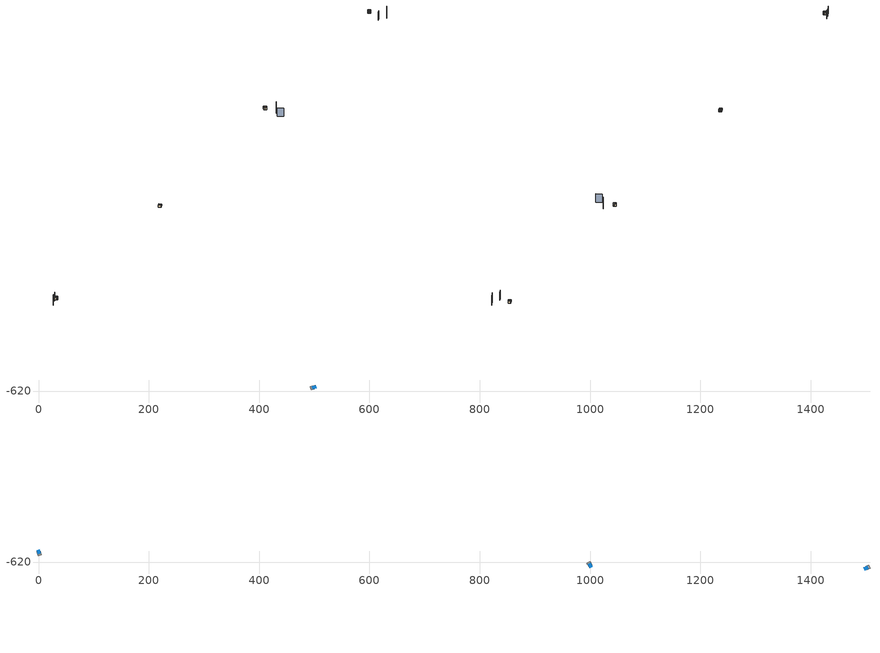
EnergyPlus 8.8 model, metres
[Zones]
1Perim
 floor adiabatic (115mmSandLimeBrick): 500.87,-615.66 497.02,-616.97 495.09,-611.29 498.94,-609.98 z0
 wall outside (U0-5): 500.87,-615.66 498.94,-609.98 z0:4.82
 wall to 1Core (115mmSandLimeBrick): 495.09,-611.29 497.02,-616.97 z0:4.82
 wall adiabatic (115mmSandLimeBrick): 498.94,-609.98 495.09,-611.29 / 497.02,-616.97 500.87,-615.66 z0:4.82
 window (Single): 500.84,-615.57 498.97,-610.08 z0.85:2.85
 ceiling adiabatic (115mmSandLimeBrick): 500.87,-615.66 498.94,-609.98 497.01,-610.64 498.94,-616.32 z4.82
 roof outside (U0-4): 498.94,-616.32 497.01,-610.64 495.09,-611.29 497.02,-616.97 z4.82
1Core
 floor adiabatic (115mmSandLimeBrick): 497.02,-616.97 494.55,-617.81 492.62,-612.13 495.09,-611.29 z0
 wall adiabatic (115mmSandLimeBrick): 495.09,-611.29 492.62,-612.13 494.55,-617.81 497.02,-616.97 z0:4.82
 ceiling adiabatic (115mmSandLimeBrick): 497.02,-616.97 495.09,-611.29 493.85,-611.71 495.78,-617.39 z4.82
 roof outside (U0-4): 495.78,-617.39 493.85,-611.71 492.62,-612.13 494.55,-617.81 z4.82
0Perim
 floor adiabatic (115mmSandLimeBrick): 2.83,-600.4 4.32,-604.19 -1.26,-606.39 -2.75,-602.6 z4.82
 wall outside (U0-5): 2.83,-600.4 -2.75,-602.6 z4.82:9.65
 wall to 0Core (115mmSandLimeBrick): -1.26,-606.39 4.32,-604.19 z4.82:9.65
 wall adiabatic (115mmSandLimeBrick): -2.75,-602.6 -1.26,-606.39 / 4.32,-604.19 2.83,-600.4 z4.82:9.65
 window (Single): 2.73,-600.44 -2.66,-602.56 z5.67:6.67
 ceiling adiabatic (115mmSandLimeBrick): 2.83,-600.4 -2.75,-602.6 -2.01,-604.49 3.57,-602.29 z9.65
 roof outside (U0-4): 3.57,-602.29 -2.01,-604.49 -1.26,-606.39 4.32,-604.19 z9.65
0Core
 floor adiabatic (115mmSandLimeBrick): 4.32,-604.19 5.28,-606.61 -0.31,-608.81 -1.26,-606.39 z4.82
 wall adiabatic (115mmSandLimeBrick): -1.26,-606.39 -0.31,-608.81 5.28,-606.61 4.32,-604.19 z4.82:9.65
 ceiling adiabatic (115mmSandLimeBrick): 4.32,-604.19 -1.26,-606.39 -0.79,-607.6 4.8,-605.4 z9.65
 roof outside (U0-4): 4.8,-605.4 -0.79,-607.6 -0.31,-608.81 5.28,-606.61 z9.65
2Perim
 floor adiabatic (115mmSandLimeBrick): 997.27,-627.84 995.46,-624.19 1000.84,-621.53 1002.65,-625.18 z4.82
 wall outside (U0-5): 997.27,-627.84 1002.65,-625.18 z4.82:9.65
 wall to 2Core (115mmSandLimeBrick): 1000.84,-621.53 995.46,-624.19 z4.82:9.65
 wall adiabatic (115mmSandLimeBrick): 1002.65,-625.18 1000.84,-621.53 / 995.46,-624.19 997.27,-627.84 z4.82:9.65
 window (Single): 997.36,-627.79 1002.56,-625.22 z5.67:7.67
 ceiling adiabatic (115mmSandLimeBrick): 997.27,-627.84 1002.65,-625.18 1001.74,-623.35 996.36,-626.01 z9.65
 roof outside (U0-4): 996.36,-626.01 1001.74,-623.35 1000.84,-621.53 995.46,-624.19 z9.65
2Core
 floor adiabatic (115mmSandLimeBrick): 995.46,-624.19 994.31,-621.85 999.69,-619.19 1000.84,-621.53 z4.82
 wall adiabatic (115mmSandLimeBrick): 1000.84,-621.53 999.69,-619.19 994.31,-621.85 995.46,-624.19 z4.82:9.65
 ceiling adiabatic (115mmSandLimeBrick): 995.46,-624.19 1000.84,-621.53 1000.26,-620.36 994.89,-623.02 z9.65
 roof outside (U0-4): 994.89,-623.02 1000.26,-620.36 999.69,-619.19 994.31,-621.85 z9.65
3Perim
 floor adiabatic (115mmSandLimeBrick): 1498.9,-628.46 1502.63,-626.84 1505.02,-632.34 1501.29,-633.96 z4.82
 wall outside (U0-5): 1498.9,-628.46 1501.29,-633.96 z4.82:9.65
 wall to 3Core (115mmSandLimeBrick): 1505.02,-632.34 1502.63,-626.84 z4.82:9.65
 wall adiabatic (115mmSandLimeBrick): 1501.29,-633.96 1505.02,-632.34 / 1502.63,-626.84 1498.9,-628.46 z4.82:9.65
 window (Single): 1498.94,-628.55 1501.25,-633.87 z5.67:7.67
 ceiling adiabatic (115mmSandLimeBrick): 1498.9,-628.46 1501.29,-633.96 1503.15,-633.15 1500.76,-627.65 z9.65
 roof outside (U0-4): 1500.76,-627.65 1503.15,-633.15 1505.02,-632.34 1502.63,-626.84 z9.65
3Core
 floor adiabatic (115mmSandLimeBrick): 1502.63,-626.84 1505.02,-625.8 1507.41,-631.3 1505.02,-632.34 z4.82
 wall adiabatic (115mmSandLimeBrick): 1505.02,-632.34 1507.41,-631.3 1505.02,-625.8 1502.63,-626.84 z4.82:9.65
 ceiling adiabatic (115mmSandLimeBrick): 1502.63,-626.84 1505.02,-632.34 1506.22,-631.82 1503.82,-626.32 z9.65
 roof outside (U0-4): 1503.82,-626.32 1506.22,-631.82 1507.41,-631.3 1505.02,-625.8 z9.65
shading: -18.42,-606.26 0.09,-598.21 / 0.09,-598.21 1.04,-600.39 / 1.04,-600.39 11.4,-595.78 z0:14.48; 993.74,-670.47 988.3,-657.76 / 1014.53,-642.75 1000.66,-649.65 / 1493.77,-657.27 1486.64,-659.47 / 1521.42,-663.23 1504.52,-670.47 z0:19.71
[Site:GroundTemperature:BuildingSurface]
14, 14, 14, 14, 14, 14, 14, 14, 14, 14, 14, 14
[Site:GroundReflectance]
0.2, 0.2, 0.2, 0.2, 0.2, 0.2, 0.2, 0.2, 0.2, 0.2, 0.2, 0.2
[Site:GroundReflectance:SnowModifier]
1, 1
[Building]
Building: North Axis {deg}=0; Terrain=Suburbs; Loads Convergence Tolerance Value=.04; Temperature Convergence Tolerance Value {deltaC}=.4; Solar Distribution=MinimalShadowing; Maximum Number of Warmup Days=25
[Construction]
115mmSandLimeBrick: Plaster_0.005_115mmSandLimeBrick, Sand-Lime Brick_0.08_115mmSandLimeBrick, Plaster_0.08_115mmSandLimeBrick
U0-5: XPS Board_0.01_U0-5, General Concrete_0.2_U0-5
U0-4: XPS Board_0.06_U0-4, General Concrete_0.2_U0-4
Single: Generic Clear Glass 6mm_0.006_Single
[Material] Roughness=Rough; Thermal Absorptance=0.9
Name | Thickness {m} | Conductivity {W/m-K} | Density {kg/m3} | Specific Heat {J/kg-K} | Solar Absorptance | Visible Absorptance
Plaster_0.005_115mmSandLimeBrick | 0.005 | 1 | 2000 | 1130 | 0.6 | 0.6
Sand-Lime Brick_0.08_115mmSandLimeBrick | 0.08 | 0.56 | 1200 | 1000 | 0.6 | 0.6
Plaster_0.08_115mmSandLimeBrick | 0.08 | 1 | 2000 | 1130 | 0.6 | 0.6
XPS Board_0.01_U0-5 | 0.01 | 0.034 | 35 | 1400 | 0.6 | 0.6
General Concrete_0.2_U0-5; General Concrete_0.2_U0-4 | 0.2 | 2 | 2400 | 950 | 0.7 | 0.7
XPS Board_0.06_U0-4 | 0.06 | 0.034 | 35 | 1400 | 0.6 | 0.6
[WindowMaterial:Glazing]
Generic Clear Glass 6mm_0.006_Single: Optical Data Type=SpectralAverage; Window Glass Spectral Data Set=SpectralAverage; Thickness {m}=0.006; Solar Transmittance at Normal Incidence=0.68; Front Side Solar Reflectance at Normal Incidence=0.09; Back Side Solar Reflectance at Normal Incidence=0.1; Visible Transmittance at Normal Incidence=0.81; Front Side Visible Reflectance at Normal Incidence=0.11; Back Side Visible Reflectance at Normal Incidence=0.12; Infrared Transmittance at Normal Incidence=0; Front Side Infrared Hemispherical Emissivity=0.2; Back Side Infrared Hemispherical Emissivity=0.2; Conductivity {W/m-K}=0.9; Dirt Correction Factor for Solar and Visible Transmittance=1
[EnergyManagementSystem:Sensor]
Name | Output:Variable or Output:Meter Index Key | Output:Variable or Output:Meter
OutdoorTemp | Environment | Site Outdoor Air Drybulb Temperature
OutdoorRelHumid | Environment | Site Outdoor Air Relative Humidity
USRNATVENT_0Perim; USRNATVENT_1Perim; USRNATVENT_2Perim; USRNATVENT_3Perim | AllOff | Schedule Value
[Zone] Type=1; Multiplier=1; Zone Inside Convection Algorithm=TARP; Zone Outside Convection Algorithm=DOE-2
Name | Volume {m3} | Floor Area {m2}
0Perim; 1Perim; 2Perim; 3Perim | 117.835 | 24.4262
0Core; 1Core; 2Core; 3Core | 75.4811 | 15.6466
[People] Number of People Schedule=30HrWk; Number of People Calculation Method=People/Area; People per Zone Floor Area {person/m2}=0.05; Fraction Radiant=0.3; Sensible Heat Fraction=AUTOCALCULATE; Carbon Dioxide Generation Rate {m3/s-W}=3.82e-08; Enable ASHRAE 55 Comfort Warnings=No; Mean Radiant Temperature Calculation Type=ZoneAveraged; Clothing Insulation Calculation Method=DynamicClothingModelASHRAE55; Thermal Comfort Model 1 Type=AdaptiveASH55
Name | Zone or ZoneList | Activity Level Schedule | Work Efficiency Schedule | Air Velocity Schedule
People 0Perim | 0Perim | 0PerimPeopleActivity | 0PerimWorkEfficiency | 0PerimAirVelocity
People 0Core | 0Core | 0CorePeopleActivity | 0CoreWorkEfficiency | 0CoreAirVelocity
People 1Perim | 1Perim | 1PerimPeopleActivity | 1PerimWorkEfficiency | 1PerimAirVelocity
People 1Core | 1Core | 1CorePeopleActivity | 1CoreWorkEfficiency | 1CoreAirVelocity
People 2Perim | 2Perim | 2PerimPeopleActivity | 2PerimWorkEfficiency | 2PerimAirVelocity
People 2Core | 2Core | 2CorePeopleActivity | 2CoreWorkEfficiency | 2CoreAirVelocity
People 3Perim | 3Perim | 3PerimPeopleActivity | 3PerimWorkEfficiency | 3PerimAirVelocity
People 3Core | 3Core | 3CorePeopleActivity | 3CoreWorkEfficiency | 3CoreAirVelocity
[ElectricEquipment] Schedule=AllOn; Design Level Calculation Method=Watts/Area; Watts per Zone Floor Area {W/m2}=15; Fraction Latent=0; Fraction Radiant=.2; Fraction Lost=0
Name | Zone or ZoneList
0Perim Equipment 1 | 0Perim
0Core Equipment 1 | 0Core
1Perim Equipment 1 | 1Perim
1Core Equipment 1 | 1Core
2Perim Equipment 1 | 2Perim
2Core Equipment 1 | 2Core
3Perim Equipment 1 | 3Perim
3Core Equipment 1 | 3Core
[Lights] Schedule=60HrWk; Design Level Calculation Method=Watts/Area; Watts per Zone Floor Area {W/m2}=15; Return Air Fraction=0; Fraction Radiant=.42; Fraction Visible=.18; Fraction Replaceable=1
Name | Zone or ZoneList
0Perim General lighting | 0Perim
0Core General lighting | 0Core
1Perim General lighting | 1Perim
1Core General lighting | 1Core
2Perim General lighting | 2Perim
2Core General lighting | 2Core
3Perim General lighting | 3Perim
3Core General lighting | 3Core
[Daylighting:Controls] Daylighting Method=SplitFlux; Lighting Control Type=Continuous; Minimum Input Power Fraction for Continuous or ContinuousOff Dimming Control=0.1; Minimum Light Output Fraction for Continuous or ContinuousOff Dimming Control=0.1; Number of Stepped Control Steps=3; Probability Lighting will be Reset When Needed in Manual Stepped Control=1; Glare Calculation Azimuth Angle of View Direction Clockwise from Zone y-Axis {deg}=0; Maximum Allowable Discomfort Glare Index=22; Fraction of Zone Controlled by Reference Point 1=1; Illuminance Setpoint at Reference Point 1 {lux}=500
Name | Zone | Glare Calculation Daylighting Reference Point | Daylighting Reference Point 1
0Perim_DaylCtrl | 0Perim | 0Perim_DaylRefPt1 | 0Perim_DaylRefPt1
0Core_DaylCtrl | 0Core | 0Core_DaylRefPt1 | 0Core_DaylRefPt1
1Perim_DaylCtrl | 1Perim | 1Perim_DaylRefPt1 | 1Perim_DaylRefPt1
1Core_DaylCtrl | 1Core | 1Core_DaylRefPt1 | 1Core_DaylRefPt1
2Perim_DaylCtrl | 2Perim | 2Perim_DaylRefPt1 | 2Perim_DaylRefPt1
2Core_DaylCtrl | 2Core | 2Core_DaylRefPt1 | 2Core_DaylRefPt1
3Perim_DaylCtrl | 3Perim | 3Perim_DaylRefPt1 | 3Perim_DaylRefPt1
3Core_DaylCtrl | 3Core | 3Core_DaylRefPt1 | 3Core_DaylRefPt1
[ZoneControl:Thermostat]
Name | Zone or ZoneList | Control Type Schedule | Control 1
0Perim Thermostat | 0Perim | 0PerimZoneControlTypeSched | Dual Setpoint - Zone 0Perim
0Core Thermostat | 0Core | 0CoreZoneControlTypeSched | Dual Setpoint - Zone 0Core
1Perim Thermostat | 1Perim | 1PerimZoneControlTypeSched | Dual Setpoint - Zone 1Perim
1Core Thermostat | 1Core | 1CoreZoneControlTypeSched | Dual Setpoint - Zone 1Core
2Perim Thermostat | 2Perim | 2PerimZoneControlTypeSched | Dual Setpoint - Zone 2Perim
2Core Thermostat | 2Core | 2CoreZoneControlTypeSched | Dual Setpoint - Zone 2Core
3Perim Thermostat | 3Perim | 3PerimZoneControlTypeSched | Dual Setpoint - Zone 3Perim
3Core Thermostat | 3Core | 3CoreZoneControlTypeSched | Dual Setpoint - Zone 3Core
[ThermostatSetpoint:DualSetpoint]
Name | Heating Setpoint Temperature Schedule | Cooling Setpoint Temperature Schedule
Dual Setpoint - Zone 0Perim | 0PerimHeating_SP_Sch | 0PerimCooling_SP_Sch
Dual Setpoint - Zone 0Core | 0CoreHeating_SP_Sch | 0CoreCooling_SP_Sch
Dual Setpoint - Zone 1Perim | 1PerimHeating_SP_Sch | 1PerimCooling_SP_Sch
Dual Setpoint - Zone 1Core | 1CoreHeating_SP_Sch | 1CoreCooling_SP_Sch
Dual Setpoint - Zone 2Perim | 2PerimHeating_SP_Sch | 2PerimCooling_SP_Sch
Dual Setpoint - Zone 2Core | 2CoreHeating_SP_Sch | 2CoreCooling_SP_Sch
Dual Setpoint - Zone 3Perim | 3PerimHeating_SP_Sch | 3PerimCooling_SP_Sch
Dual Setpoint - Zone 3Core | 3CoreHeating_SP_Sch | 3CoreCooling_SP_Sch
[Zone equipment]
0Perim: 0Perim Ideal Loads Air
0Core: 0Core Ideal Loads Air
1Perim: 1Perim Ideal Loads Air
1Core: 1Core Ideal Loads Air
2Perim: 2Perim Ideal Loads Air
2Core: 2Core Ideal Loads Air
3Perim: 3Perim Ideal Loads Air
3Core: 3Core Ideal Loads Air
[ZoneHVAC:IdealLoadsAirSystem] Maximum Heating Supply Air Temperature {C}=30; Minimum Cooling Supply Air Temperature {C}=18; Maximum Heating Supply Air Humidity Ratio {kgWater/kgDryAir}=0.01; Minimum Cooling Supply Air Humidity Ratio {kgWater/kgDryAir}=0.008; Heating Limit=NoLimit; Maximum Heating Air Flow Rate {m3/s}=100; Cooling Limit=NoLimit; Maximum Cooling Air Flow Rate {m3/s}=100; Heating Availability Schedule=AllOn; Cooling Availability Schedule=AllOn; Dehumidification Control Type=None; Humidification Control Type=None; Demand Controlled Ventilation Type=OccupancySchedule; Outdoor Air Economizer Type=NoEconomizer; Heat Recovery Type=None; Sensible Heat Recovery Effectiveness=0.7; Latent Heat Recovery Effectiveness=0.65
Name | Design Specification Outdoor Air Object
0Perim Ideal Loads Air | 0PerimMinFreshAir
0Core Ideal Loads Air | 0CoreMinFreshAir
1Perim Ideal Loads Air | 1PerimMinFreshAir
1Core Ideal Loads Air | 1CoreMinFreshAir
2Perim Ideal Loads Air | 2PerimMinFreshAir
2Core Ideal Loads Air | 2CoreMinFreshAir
3Perim Ideal Loads Air | 3PerimMinFreshAir
3Core Ideal Loads Air | 3CoreMinFreshAir
[DesignSpecification:OutdoorAir] Outdoor Air Method=Sum; Outdoor Air Flow per Person {m3/s-person}=0.0005; Outdoor Air Flow per Zone Floor Area {m3/s-m2}=0.0005; Outdoor Air Schedule=30HrWk
0PerimMinFreshAir; 0CoreMinFreshAir; 1PerimMinFreshAir; 1CoreMinFreshAir; 2PerimMinFreshAir; 2CoreMinFreshAir; 3PerimMinFreshAir; 3CoreMinFreshAir
[ZoneVentilation:DesignFlowRate] Schedule=AllOn; Design Flow Rate Calculation Method=AirChanges/Hour; Air Changes per Hour {1/hr}=0; Ventilation Type=NATURAL; Fan Pressure Rise {Pa}=0; Fan Total Efficiency=1; Constant Term Coefficient=1; Temperature Term Coefficient=0; Velocity Term Coefficient=0; Velocity Squared Term Coefficient=0; Minimum Indoor Temperature {C}=18; Delta Temperature {deltaC}=1; Maximum Wind Speed {m/s}=40
Name | Zone or ZoneList
0Perim ScheduledVent | 0Perim
1Perim ScheduledVent | 1Perim
2Perim ScheduledVent | 2Perim
3Perim ScheduledVent | 3Perim
[EnergyManagementSystem:Actuator] Actuated Component Type=Schedule:Constant; Actuated Component Control Type=Schedule Value
Name | Actuated Component Unique
NATVENT_AVAIL_SCHED_ACTUATOR_0Perim | NATVENT_AVAIL_SCHED_0Perim
NATVENT_AVAIL_SCHED_ACTUATOR_1Perim | NATVENT_AVAIL_SCHED_1Perim
NATVENT_AVAIL_SCHED_ACTUATOR_2Perim | NATVENT_AVAIL_SCHED_2Perim
NATVENT_AVAIL_SCHED_ACTUATOR_3Perim | NATVENT_AVAIL_SCHED_3Perim
[EnergyManagementSystem:ProgramCallingManager]
My 0Perim_Setpoint_Schedule_Calculator_Example: BeginTimestepBeforePredictor; 0Perim_ErlEnforceBinary
My 1Perim_Setpoint_Schedule_Calculator_Example: BeginTimestepBeforePredictor; 1Perim_ErlEnforceBinary
My 2Perim_Setpoint_Schedule_Calculator_Example: BeginTimestepBeforePredictor; 2Perim_ErlEnforceBinary
My 3Perim_Setpoint_Schedule_Calculator_Example: BeginTimestepBeforePredictor; 3Perim_ErlEnforceBinary
[EnergyManagementSystem:Program]
0Perim_ErlEnforceBinary: IF (USRNATVENT_0Perim > 0); Set NATVENT_AVAIL_SCHED_ACTUATOR_0Perim = 1; ELSE; Set NATVENT_AVAIL_SCHED_ACTUATOR_0Perim = 0; ENDIF
1Perim_ErlEnforceBinary: IF (USRNATVENT_1Perim > 0); Set NATVENT_AVAIL_SCHED_ACTUATOR_1Perim = 1; ELSE; Set NATVENT_AVAIL_SCHED_ACTUATOR_1Perim = 0; ENDIF
2Perim_ErlEnforceBinary: IF (USRNATVENT_2Perim > 0); Set NATVENT_AVAIL_SCHED_ACTUATOR_2Perim = 1; ELSE; Set NATVENT_AVAIL_SCHED_ACTUATOR_2Perim = 0; ENDIF
3Perim_ErlEnforceBinary: IF (USRNATVENT_3Perim > 0); Set NATVENT_AVAIL_SCHED_ACTUATOR_3Perim = 1; ELSE; Set NATVENT_AVAIL_SCHED_ACTUATOR_3Perim = 0; ENDIF
[ZoneVentilation:WindandStackOpenArea] Opening Effectiveness=0; Effective Angle {deg}=0; Discharge Coefficient for Opening=0.6; Minimum Indoor Temperature {C}=22; Maximum Indoor Temperature {C}=100; Delta Temperature {deltaC}=1; Minimum Outdoor Temperature {C}=22; Maximum Outdoor Temperature {C}=26; Maximum Wind Speed {m/s}=40
Name | Zone | Opening Area {m2} | Opening Area Fraction Schedule | Height Difference {m}
0PerimNatVent_Buoy | 0Perim | 4.63117 | NATVENT_AVAIL_SCHED_0Perim | 0.249524
1PerimNatVent_Buoy | 1Perim | 9.26233 | NATVENT_AVAIL_SCHED_1Perim | 0.499048
2PerimNatVent_Buoy | 2Perim | 9.26233 | NATVENT_AVAIL_SCHED_2Perim | 0.499048
3PerimNatVent_Buoy | 3Perim | 9.26233 | NATVENT_AVAIL_SCHED_3Perim | 0.499048
[ZoneInfiltration:DesignFlowRate] Schedule=On; Design Flow Rate Calculation Method=AirChanges/Hour; Air Changes per Hour {1/hr}=2; Constant Term Coefficient=1; Temperature Term Coefficient=0; Velocity Term Coefficient=0; Velocity Squared Term Coefficient=0
Name | Zone or ZoneList
0PerimInfiltration | 0Perim
1PerimInfiltration | 1Perim
2PerimInfiltration | 2Perim
3PerimInfiltration | 3Perim
[WaterUse:Equipment]
Name | Peak Flow Rate {m3/s} | Flow Rate Fraction Schedule | Target Temperature Schedule | Hot Water Supply Temperature Schedule | Cold Water Supply Temperature Schedule
DHW 0Perim | 0 | equipOffice | DHW Supply Temperature 0Perim | DHW Supply Temperature 0Perim | DHW Mains Temperature 0Perim
DHW 0Core | 1.30388e-05 | 60HrWk | DHW Supply Temperature 0Core | DHW Supply Temperature 0Core | DHW Mains Temperature 0Core
DHW 1Perim | 0 | equipOffice | DHW Supply Temperature 1Perim | DHW Supply Temperature 1Perim | DHW Mains Temperature 1Perim
DHW 1Core | 1.30388e-05 | 60HrWk | DHW Supply Temperature 1Core | DHW Supply Temperature 1Core | DHW Mains Temperature 1Core
DHW 2Perim | 0 | equipOffice | DHW Supply Temperature 2Perim | DHW Supply Temperature 2Perim | DHW Mains Temperature 2Perim
DHW 2Core | 1.30388e-05 | 60HrWk | DHW Supply Temperature 2Core | DHW Supply Temperature 2Core | DHW Mains Temperature 2Core
DHW 3Perim | 0 | equipOffice | DHW Supply Temperature 3Perim | DHW Supply Temperature 3Perim | DHW Mains Temperature 3Perim
DHW 3Core | 1.30388e-05 | 60HrWk | DHW Supply Temperature 3Core | DHW Supply Temperature 3Core | DHW Mains Temperature 3Core
[Schedule:Constant]
On: On/Off, 1
0PerimPeopleActivity; 0CorePeopleActivity; 1PerimPeopleActivity; 1CorePeopleActivity; 2PerimPeopleActivity; 2CorePeopleActivity; 3PerimPeopleActivity; 3CorePeopleActivity: Any Number, 125.28
0PerimAirVelocity; 0CoreAirVelocity; 1PerimAirVelocity; 1CoreAirVelocity; 2PerimAirVelocity; 2CoreAirVelocity; 3PerimAirVelocity; 3CoreAirVelocity: Any Number, 0.2
0PerimWorkEfficiency; 0CoreWorkEfficiency; 1PerimWorkEfficiency; 1CoreWorkEfficiency; 2PerimWorkEfficiency; 2CoreWorkEfficiency; 3PerimWorkEfficiency; 3CoreWorkEfficiency: Any Number, 0
0PerimHeating_SP_Sch; 0PerimCooling_SP_Sch; 0CoreHeating_SP_Sch; 0CoreCooling_SP_Sch; 1PerimHeating_SP_Sch; 1PerimCooling_SP_Sch; 1CoreHeating_SP_Sch; 1CoreCooling_SP_Sch; 2PerimHeating_SP_Sch; 2PerimCooling_SP_Sch; 2CoreHeating_SP_Sch; 2CoreCooling_SP_Sch; 3PerimHeating_SP_Sch; 3PerimCooling_SP_Sch; 3CoreHeating_SP_Sch; 3CoreCooling_SP_Sch: Temperature, 22
0PerimZoneControlTypeSched; 0CoreZoneControlTypeSched; 1PerimZoneControlTypeSched; 1CoreZoneControlTypeSched; 2PerimZoneControlTypeSched; 2CoreZoneControlTypeSched; 3PerimZoneControlTypeSched; 3CoreZoneControlTypeSched: Any Number, 4
NATVENT_AVAIL_SCHED_0Perim; NATVENT_AVAIL_SCHED_1Perim; NATVENT_AVAIL_SCHED_2Perim; NATVENT_AVAIL_SCHED_3Perim: Fraction, 1
DHW Supply Temperature 0Perim; DHW Supply Temperature 0Core; DHW Supply Temperature 1Perim; DHW Supply Temperature 1Core; DHW Supply Temperature 2Perim; DHW Supply Temperature 2Core; DHW Supply Temperature 3Perim; DHW Supply Temperature 3Core: Temperature, 65
DHW Mains Temperature 0Perim; DHW Mains Temperature 0Core; DHW Mains Temperature 1Perim; DHW Mains Temperature 1Core; DHW Mains Temperature 2Perim; DHW Mains Temperature 2Core; DHW Mains Temperature 3Perim; DHW Mains Temperature 3Core: Temperature, 10
[Schedule:Year]
30HrWk: 30HrWk, 1, 1, 12, 31
AllOn: AllOn, 1, 1, 12, 31
equipOffice: equipOffice, 1, 1, 12, 31
60HrWk: 60HrWk, 1, 1, 12, 31
AllOff: AllOff, 1, 1, 12, 31
[Schedule:Week:Daily]
30HrWk: 30HrWkDay, 30HrWkDay, 30HrWkDay, 30HrWkDay, 30HrWkDay, 30HrWkDay, 30HrWkDay, 30HrWkDay, 30HrWkDay, 30HrWkDay, 30HrWkDay, 30HrWkDay
AllOn: AllOn, AllOn, AllOn, AllOn, AllOn, AllOn, AllOn, AllOn, AllOn, AllOn, AllOn, AllOn
equipOffice: equipOfficeWeekEnd, equipOffice, equipOffice, equipOffice, equipOffice, equipOffice, equipOfficeWeekEnd, equipOfficeWeekEnd, equipOffice, equipOffice, equipOffice, equipOffice
60HrWk: 60HrWkDay, 60HrWkDay, 60HrWkDay, 60HrWkDay, 60HrWkDay, 60HrWkDay, 60HrWkDay, 60HrWkDay, 60HrWkDay, 60HrWkDay, 60HrWkDay, 60HrWkDay
AllOff: AllOff, AllOff, AllOff, AllOff, AllOff, AllOff, AllOff, AllOff, AllOff, AllOff, AllOff, AllOff
[Schedule:Day:Hourly]
30HrWkDay; equipOffice; equipOfficeWeekEnd: 0.1, 0.1, 0.1, 0.1, 0.1, 0.1, 0.1, 0.2, 0.4, 0.6, 0.8, 0.8, 0.4, 0.6, 0.8, 0.8, 0.4, 0.2, 0.1, 0.1, 0.1, 0.1, 0.1, 0.1
AllOn: 1, 1, 1, 1, 1, 1, 1, 1, 1, 1, 1, 1, 1, 1, 1, 1, 1, 1, 1, 1, 1, 1, 1, 1
60HrWkDay: 0.2, 0.2, 0.2, 0.2, 0.2, 0.2, 0.2, 0.4, 0.8, 0.8, 1, 1, 0.8, 1, 1, 1, 0.8, 0.4, 0.2, 0.2, 0.2, 0.2, 0.2, 0.2
AllOff: 0, 0, 0, 0, 0, 0, 0, 0, 0, 0, 0, 0, 0, 0, 0, 0, 0, 0, 0, 0, 0, 0, 0, 0
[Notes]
----  This file was generated with Archsim v.4.0.2.17
-------------------------ERL SENSORS--------------------------
115mmSandLimeBrick GasType: Partition
